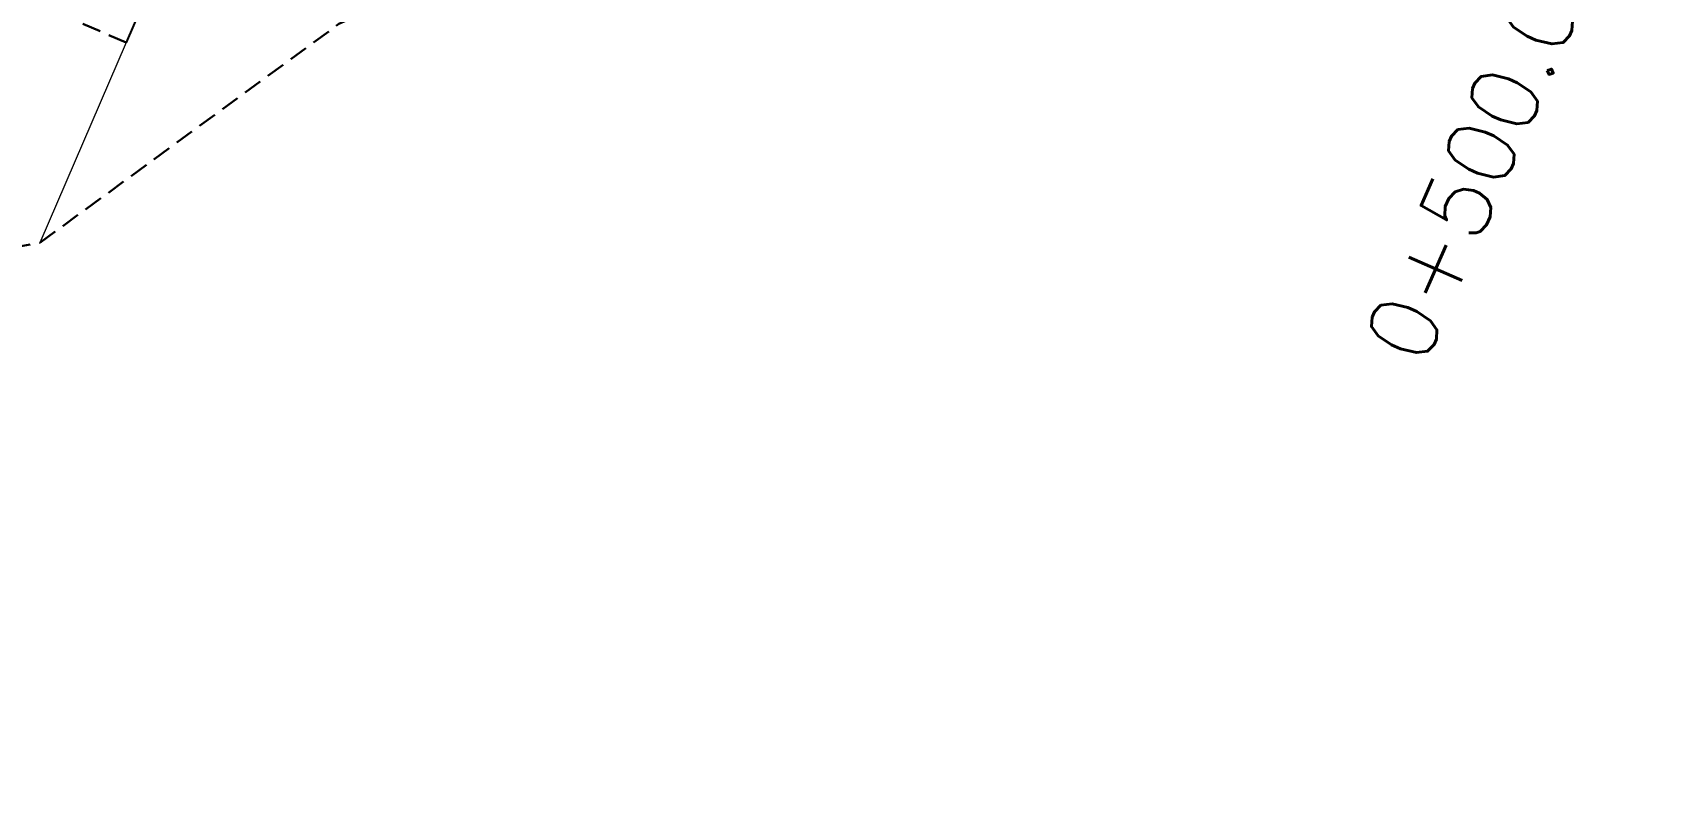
# Model space of a CAD drawing. Header units: metres. Extents: x 544752 to 548977, y 1840603 to 1844608.
# Drawn here: x 546643.49 to 546686.98, y 1842937.7 to 1842957.71 of the extents above; entities that cross this region are included whole.
import ezdxf

# ---------------------------------------------------------------- set-up
doc = ezdxf.new("R2010")
doc.units = ezdxf.units.M
doc.header["$MEASUREMENT"] = 0
doc.linetypes.add('ACAD_ISO02W100', pattern=[15, 12, -3])
doc.linetypes.add('Anordnung Grundriss$0$GESTRICHELT', pattern=[0.75, 0.5, -0.25])
for name, color, linetype, lineweight in [('C-ROAD-CORR', 5, 'Continuous', 0), ('C-ROAD-LINK', 150, 'Continuous', 0), ('C-ROAD-SAMP-TEXT', 11, 'Continuous', 0), ('Đường', 5, 'ACAD_ISO02W100', 5)]:
    doc.layers.add(name, color=color, linetype=linetype, lineweight=lineweight)

# ---------------------------------------------------------------- blocks, each defined once
blk = doc.blocks.new('TB')
at = {"layer": 'Defpoints', "color": 5, "linetype": 'Anordnung Grundriss$0$GESTRICHELT', "lineweight": 5, "ltscale": 0.2}
blk.add_circle((-0.4049538253086098, -1.769394799566726e-07), 105.7280000291212, dxfattribs=at)

msp = doc.modelspace()

# ---------------------------------------------------------------- linework, layer by layer
at = {"layer": 'C-ROAD-CORR', "color": 160, "linetype": 'Continuous'}
for p, q in [((546646.5629845804, 1842958.826266268, 551.1968681070667), (546645.9705382729, 1842957.448221503, 551.2268681070667)), ((546646.5629845804, 1842958.826266268, 551.1968681070667), (546645.9705382729, 1842957.448221503, 551.2268681070667)), ((546645.9705382729, 1842957.448221503, 551.2268681070667), (546643.6843873527, 1842952.13057792, 547.3680358537616)), ((546645.9705382729, 1842957.448221503, 551.2268681070667), (546643.6843873527, 1842952.13057792, 547.3680358537616)), ((546645.9705382729, 1842957.448221503, 551.2268681070667), (546643.6843873527, 1842952.13057792, 547.3680358537616)), ((546645.9705382729, 1842957.448221503, 551.2268681070667), (546643.6843873527, 1842952.13057792, 547.3680358537616))]:
    msp.add_line(p, q, dxfattribs=at)
at = {"layer": 'C-ROAD-CORR', "color": 11, "linetype": 'Anordnung Grundriss$0$GESTRICHELT', "lineweight": 30}
for points in [[(546637.7729976223, 1842951.039914244, 545.268518348098), (546643.6843873526, 1842952.13057792, 547.3680358537616), (546651.6245956849, 1842957.940323844, 551.8620301026443), (546653.2710958917, 1842958.700950497, 552.7311205584624), (546656.3404767142, 1842960.503210675, 554.4998470973427), (546658.4749063419, 1842962.471700917, 555.9647479669774), (546659.8688190801, 1842964.160244248, 557.0083684005513), (546660.7390953127, 1842965.680175997, 557.8209987622073), (546661.2792234707, 1842966.927900324, 558.3939263313434), (546661.5669908011, 1842968.013913872, 558.8397957355852), (546661.6988716223, 1842968.93373329, 559.1680485908875), (546661.7068956046, 1842969.731605644, 559.4210788911154), (546661.5777697787, 1842972.200309985, 560.1501970867594), (546662.2947752214, 1842975.823435853, 561.5438166508645), (546663.5325976838, 1842976.802387936, 562.2943487954545), (546667.9947741061, 1842980.32651152, 565.0018320293458), (546672.5062716616, 1842983.82943106, 567.7630012552676), (546678.7445522234, 1842986.58997543, 570.9337716205598), (546683.3625389847, 1842990.047113338, 573.810854213566), (546686.8892460297, 1842992.648728039, 576.0232829837289), (546692.2342684566, 1842994.997135841, 578.957094902406), (546696.154877114, 1842999.213810504, 582.4021490988542)], [(546641.3770557248, 1842959.423042529, 551.3518681070669), (546645.9705382728, 1842957.448221504, 551.2268681070667)]]:
    msp.add_polyline3d(points, dxfattribs=at)
at = {"layer": 'C-ROAD-CORR', "color": 92, "linetype": 'Anordnung Grundriss$0$GESTRICHELT', "lineweight": 30}
msp.add_polyline3d([(546637.7729976223, 1842951.039914244, 545.268518348098), (546643.6843873526, 1842952.13057792, 547.3680358537616), (546651.6245956849, 1842957.940323844, 551.8620301026443), (546653.2710958917, 1842958.700950497, 552.7311205584624), (546656.3404767142, 1842960.503210675, 554.4998470973427), (546658.4749063419, 1842962.471700917, 555.9647479669774), (546659.8688190801, 1842964.160244248, 557.0083684005513), (546660.7390953127, 1842965.680175997, 557.8209987622073), (546661.2792234707, 1842966.927900324, 558.3939263313434), (546661.5669908011, 1842968.013913872, 558.8397957355852), (546661.6988716223, 1842968.93373329, 559.1680485908875), (546661.7068956046, 1842969.731605644, 559.4210788911154), (546661.5777697787, 1842972.200309985, 560.1501970867594)], dxfattribs=at)
at = {"layer": 'C-ROAD-LINK', "color": 83, "linetype": 'Continuous', "lineweight": -3}
msp.add_line((546646.5629845804, 1842958.826266268, 551.1968681070667), (546645.9705382729, 1842957.448221503, 551.2268681070667), dxfattribs=at)

# ---------------------------------------------------------------- block references
at = {"layer": 'Đường', "rotation": 181.9299516079559}
msp.add_blockref('TB', (546576.1353845296, 1843043.417966283, 44), dxfattribs=at)

# ---------------------------------------------------------------- next in the draw order: texts
at = {"layer": 'C-ROAD-SAMP-TEXT', "color": 1, "linetype": 'Continuous', "lineweight": -3, "insert": (546681.7108300352, 1842953.958594257), "char_height": 1.8, "width": 11.25428571428571, "attachment_point": 5, "rotation": 66.30252584057712, "bg_fill": 3, "box_fill_scale": 1.416666666666667, "bg_fill_color": 256, "bg_fill_true_color": 13158600, "bg_fill_transparency": 0}
msp.add_mtext('{\\Fsimplex.shx|c0;0+500.0}', dxfattribs=at)

doc.saveas('drawing.dxf')
